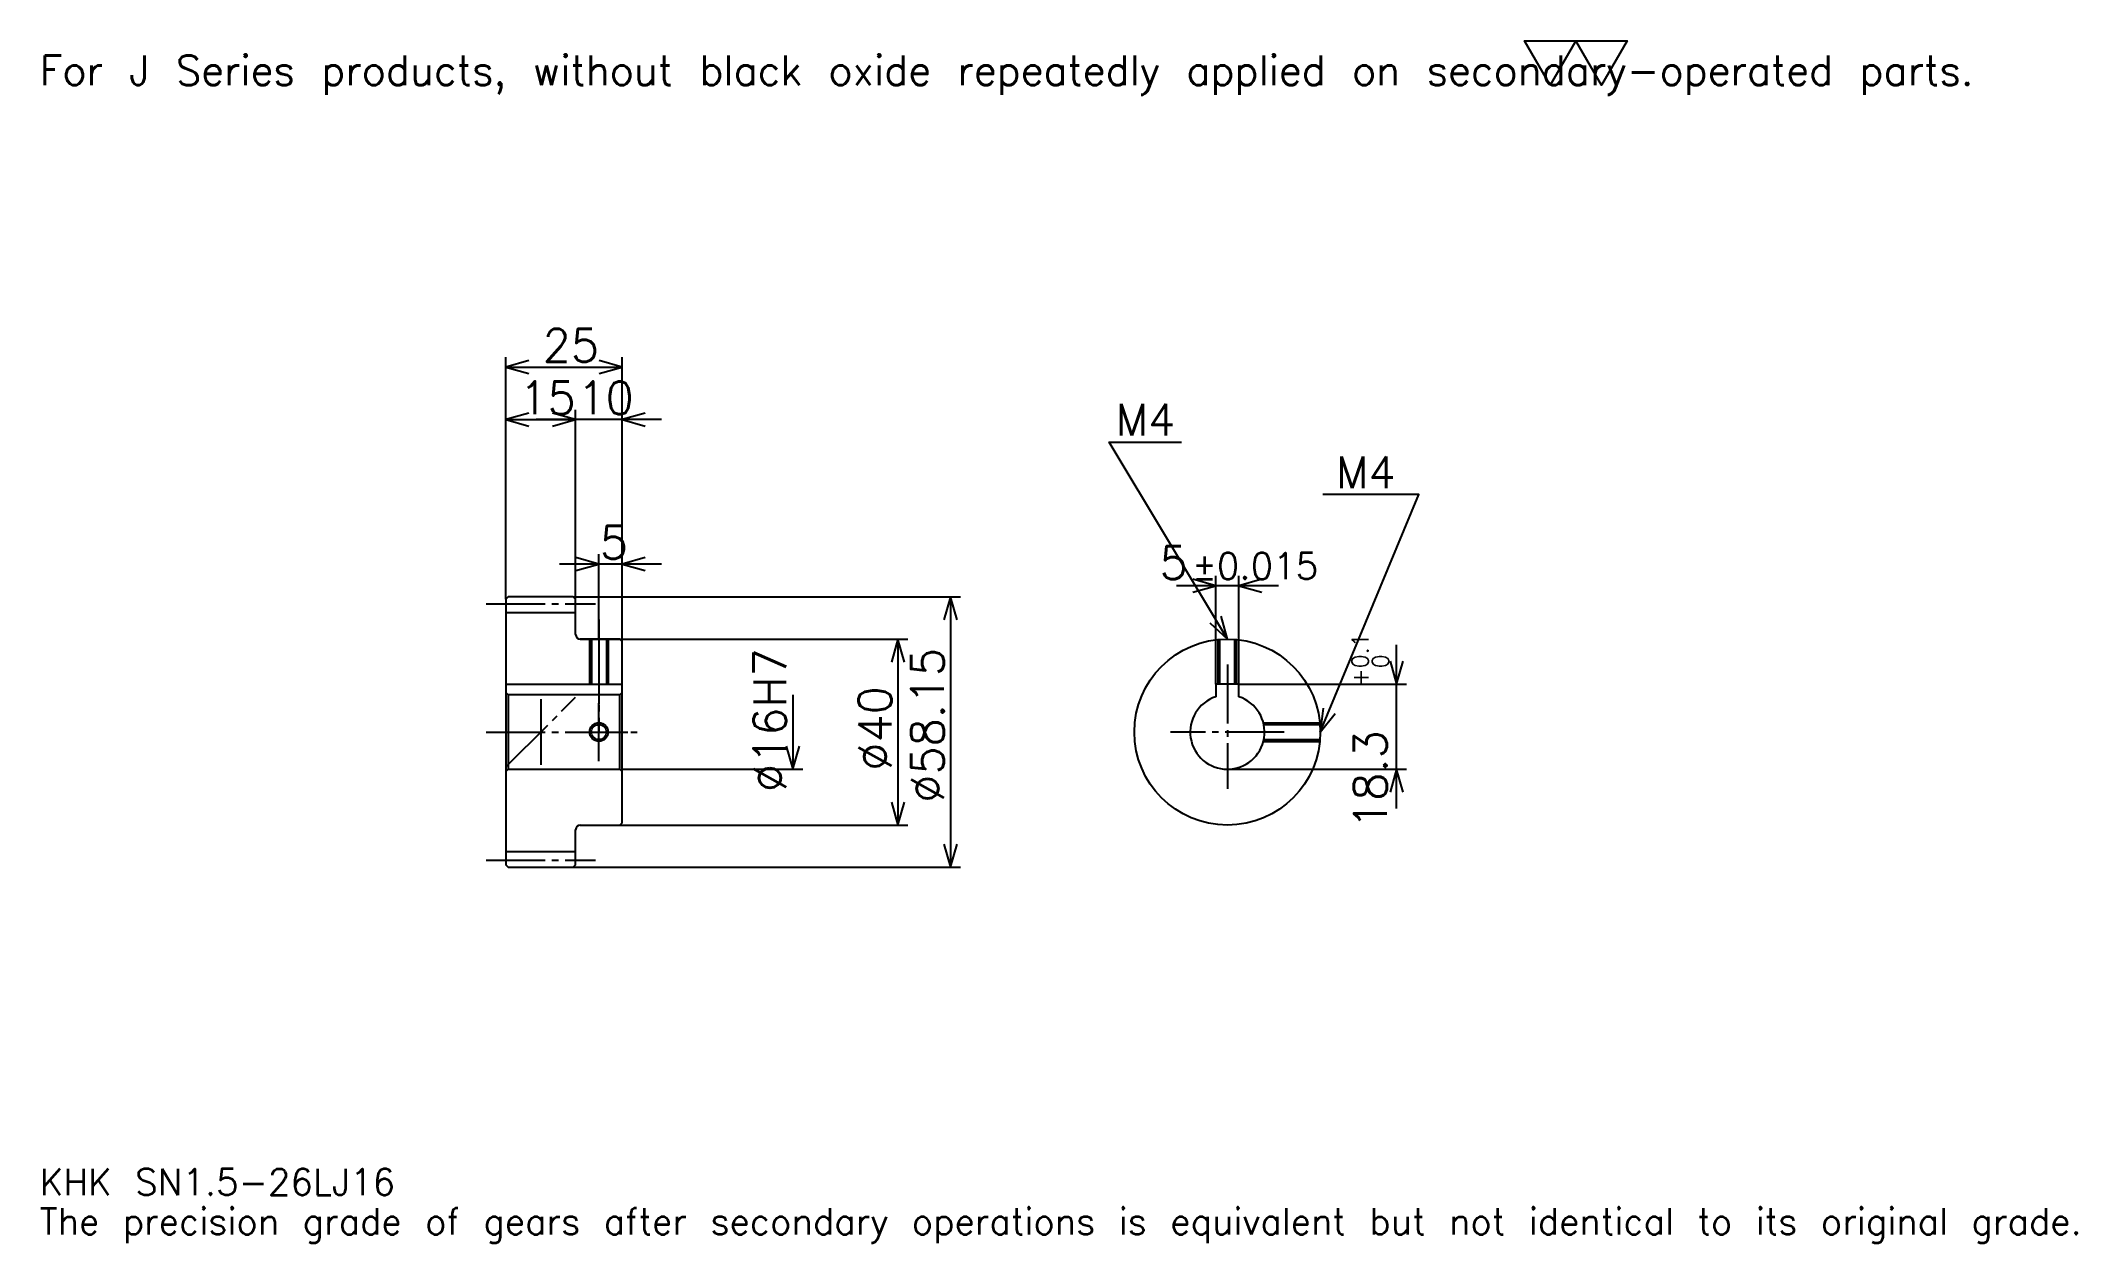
# Model space of a CAD drawing. Extents: x 14 to 453, y 5 to 264.
import ezdxf

# ---------------------------------------------------------------- set-up
doc = ezdxf.new("R2010")
doc.units = 0
doc.linetypes.add('DASHDOT', pattern=[16.95652, 12.717391, -1.413043, 1.413043, -1.413043])
doc.layers.get('0').update_dxf_attribs({"linetype": 'CONTINUOUS'})
doc.layers.add('DASHDOT', color=6, linetype='DASHDOT')
doc.styles.add('KANJI', font='TXT', dxfattribs={"bigfont": 'BIGFONT'})

msp = doc.modelspace()

# ---------------------------------------------------------------- linework, layer by layer
at = {"color": 5}
for p, q in [((114.456528, 144.240219), (114.456528, 195.816299)), ((114.456528, 193.696732), (139.456528, 193.696732)), ((139.456528, 144.240219), (139.456528, 195.816299)), ((129.456528, 144.240219), (129.456528, 184.511963)), ((114.456528, 182.392395), (129.456528, 182.392395)), ((147.934784, 182.392395), (120.978264, 182.392395)), ((134.456528, 144.240219), (134.456528, 153.424988)), ((147.934784, 151.305435), (125.978264, 151.305435)), ((280.652161, 146.658691), (258.695679, 146.658691)), ((267.17392, 125.463051), (267.17392, 148.778259)), ((272.17392, 125.463051), (272.17392, 148.778259)), ((114.456528, 143.740219), (114.456528, 144.240219)), ((128.956528, 144.240219), (139.456528, 144.240219)), ((129.456528, 143.740219), (129.456528, 144.240219)), ((134.456528, 135.163055), (134.456528, 144.240219)), ((134.456528, 135.163055), (134.456528, 144.240219)), ((139.456528, 144.240219), (212.228271, 144.240219)), ((139.456528, 134.663055), (139.456528, 144.240219)), ((210.108704, 144.240219), (210.108704, 86.085884)), ((130.456528, 135.163055), (139.456528, 135.163055)), ((139.456528, 135.163055), (200.92392, 135.163055)), ((198.804352, 135.163055), (198.804352, 95.163048)), ((306.086975, 98.684784), (306.086975, 133.941315)), ((176.195663, 123.163048), (176.195663, 107.163048)), ((272.17392, 125.463051), (308.206543, 125.463051)), ((139.456528, 107.163048), (178.315216, 107.163048)), ((269.67392, 107.163048), (308.206543, 107.163048)), ((130.456528, 95.163048), (139.456528, 95.163048)), ((139.456528, 95.163048), (200.92392, 95.163048)), ((128.956528, 86.085884), (139.456528, 86.085884)), ((139.456528, 86.085884), (212.228271, 86.085884))]:
    msp.add_line(p, q, dxfattribs=at)
at = {"color": 4}
for p, q in [((114.456528, 140.865219), (129.456528, 140.865219)), ((114.456528, 125.463051), (139.456528, 125.463051)), ((114.956528, 123.163048), (114.956528, 107.163048)), ((138.956528, 123.163048), (139.456528, 123.663048)), ((138.956528, 107.163048), (139.456528, 106.663048)), ((114.456528, 89.460884), (129.456528, 89.460884))]:
    msp.add_line(p, q, dxfattribs=at)
at = {"color": 7}
msp.add_line((121.956528, 122.228264), (121.956528, 108.097832), dxfattribs=at)
msp.add_lwpolyline([(339.130432, 254.347824), (333.619568, 263.899994), (355.663025, 263.899994), (350.152161, 254.347824), (344.641296, 263.899994), (339.130432, 254.347824)], dxfattribs=at)
at = {"color": 5}
for points in [[(119.402176, 195.109772), (114.456528, 193.696732), (119.402176, 192.283691)], [(134.51088, 192.283691), (139.456528, 193.696732), (134.51088, 195.109772)], [(119.402176, 183.80542), (114.456528, 182.392395), (119.402176, 180.97934)], [(124.51088, 180.97934), (129.456528, 182.392395), (124.51088, 183.80542)], [(124.51088, 180.97934), (129.456528, 182.392395), (124.51088, 183.80542)], [(144.402176, 183.80542), (139.456528, 182.392395), (144.402176, 180.97934)], [(269.67392, 135.163055), (244.239136, 177.554352), (259.782593, 177.554352)], [(289.67392, 115.163048), (310.869568, 166.25), (290.239136, 166.25)], [(129.51088, 149.892395), (134.456528, 151.305435), (129.51088, 152.718475)], [(144.402176, 152.718475), (139.456528, 151.305435), (144.402176, 149.892395)], [(262.228271, 145.245651), (267.17392, 146.658691), (262.228271, 148.071747)], [(277.119568, 148.071747), (272.17392, 146.658691), (277.119568, 145.245651)], [(211.521744, 139.294556), (210.108704, 144.240219), (208.695663, 139.294556)], [(265.917725, 138.67691), (269.67392, 135.163055), (268.341064, 140.13092)], [(200.217392, 130.217392), (198.804352, 135.163055), (197.391312, 130.217392)], [(304.67392, 130.408707), (306.086975, 125.463051), (307.5, 130.408707)], [(290.264038, 120.272644), (289.67392, 115.163048), (292.874359, 119.189629)], [(174.782623, 112.108704), (176.195663, 107.163048), (177.608704, 112.108704)], [(307.5, 102.2174), (306.086975, 107.163048), (304.67392, 102.2174)], [(197.391312, 100.108704), (198.804352, 95.163048), (200.217392, 100.108704)], [(208.695663, 91.031532), (210.108704, 86.085884), (211.521744, 91.031532)]]:
    msp.add_lwpolyline(points, dxfattribs=at)
at = {"color": 4}
for points in [[(129.456528, 136.163055), (129.456528, 143.740219), (128.956528, 144.240219), (114.956528, 144.240219), (114.456528, 143.740219), (114.456528, 106.663048)], [(130.456528, 95.163048), (138.956528, 95.163048), (139.456528, 95.663048), (139.456528, 134.663055), (138.956528, 135.163055), (130.456528, 135.163055)], [(132.456528, 135.163055), (132.456528, 125.463051)], [(132.836533, 135.163055), (132.836533, 125.463051)], [(136.076523, 135.163055), (136.076523, 125.463051)], [(136.456528, 135.163055), (136.456528, 125.463051)], [(267.67392, 125.463051), (267.67392, 135.06279)], [(268.053925, 125.463051), (268.053925, 135.097336)], [(271.293915, 125.463051), (271.293915, 135.097336)], [(271.67392, 125.463051), (271.67392, 135.06279)], [(114.456528, 106.663048), (114.956528, 107.163048), (138.956528, 107.163048), (138.956528, 123.163048), (114.956528, 123.163048), (114.456528, 123.663048)], [(272.17392, 122.76239), (272.17392, 125.463051), (267.17392, 125.463051), (267.17392, 122.76239)], [(277.419891, 117.163048), (289.573669, 117.163048)], [(277.508179, 116.783051), (289.608215, 116.783051)], [(277.419891, 113.163048), (289.573669, 113.163048)], [(277.508179, 113.543045), (289.608215, 113.543045)], [(114.456528, 106.663048), (114.456528, 86.585884), (114.956528, 86.085884), (128.956528, 86.085884), (129.456528, 86.585884), (129.456528, 94.163048)]]:
    msp.add_lwpolyline(points, dxfattribs=at)
for centre, radius in [((269.67392, 115.163048), 20), ((134.456528, 115.163048), 1.62)]:
    msp.add_circle(centre, radius, dxfattribs=at)
at = {"color": 7}
msp.add_circle((134.456528, 115.163048), 2, dxfattribs=at)
at = {"color": 4}
for centre, radius, start, end in [((130.456528, 136.163055), 1, 180, 270), ((269.67392, 115.163048), 8, 108.20995733, 71.79004267), ((130.456528, 94.163048), 1, 90, 180)]:
    msp.add_arc(centre, radius, start, end, dxfattribs=at)
at = {"layer": 'DASHDOT', "color": 7}
for p, q in [((110.2174, 142.740219), (133.695663, 142.740219)), ((134.456528, 135.163055), (134.456528, 115.163048)), ((269.67392, 129.702179), (269.67392, 102.92392)), ((114.456528, 107.663048), (129.456528, 122.663048)), ((110.2174, 115.163048), (143.695663, 115.163048)), ((281.913055, 115.163048), (257.434784, 115.163048)), ((110.2174, 87.585884), (133.695663, 87.585884))]:
    msp.add_line(p, q, dxfattribs=at)
for points in [[(134.456528, 139.402176), (134.456528, 121.223915)], [(134.456528, 108.92392), (134.456528, 121.402176)], [(128.217392, 115.163048), (140.695663, 115.163048)]]:
    msp.add_lwpolyline(points, dxfattribs=at)

# ---------------------------------------------------------------- texts
at = {"color": 7, "style": 'KANJI'}
for s, height, p in [('For J Series products, without black oxide repeatedly applied on secondary-operated parts.', 6.358696, (14.130435, 254.347824)), ('25', 7.065217, (122.364136, 194.827164)), ('15', 7.065217, (117.364136, 183.522827)), ('10', 7.065217, (129.864136, 183.522827)), ('M4', 6.782609, (245.652176, 178.967392)), ('M4', 6.782609, (293.065216, 167.663055)), ('5', 7.065217, (134.660339, 152.435867)), ('5', 7.065217, (255.08992, 148.071747)), ('%%p0.015', 5.652174, (262.083618, 148.071747)), ('KHK SN1.5-26LJ16', 5.652174, (14.130435, 15.543478)), ('The precision grade of gears after secondary operations is equivalent but not identical to its original grade.', 5.652174, (14.130435, 7.065217))]:
    msp.add_text(s, height=height, dxfattribs=at).set_placement(p)
for s, height, p in [('%%c16H7', 7.065217, (174.782623, 102.269028)), ('%%c58.15', 7.065217, (208.695663, 99.972832)), ('0.1', 3.532609, (300.010864, 128.875168)), ('0', 3.532609, (304.391296, 128.875168)), ('+', 3.532609, (300.010864, 124.91864)), ('%%c40', 7.065217, (197.391312, 106.86142)), ('18.3', 7.065217, (303.967407, 94.337585))]:
    msp.add_text(s, height=height, rotation=90, dxfattribs=at).set_placement(p)

doc.saveas('drawing.dxf')
